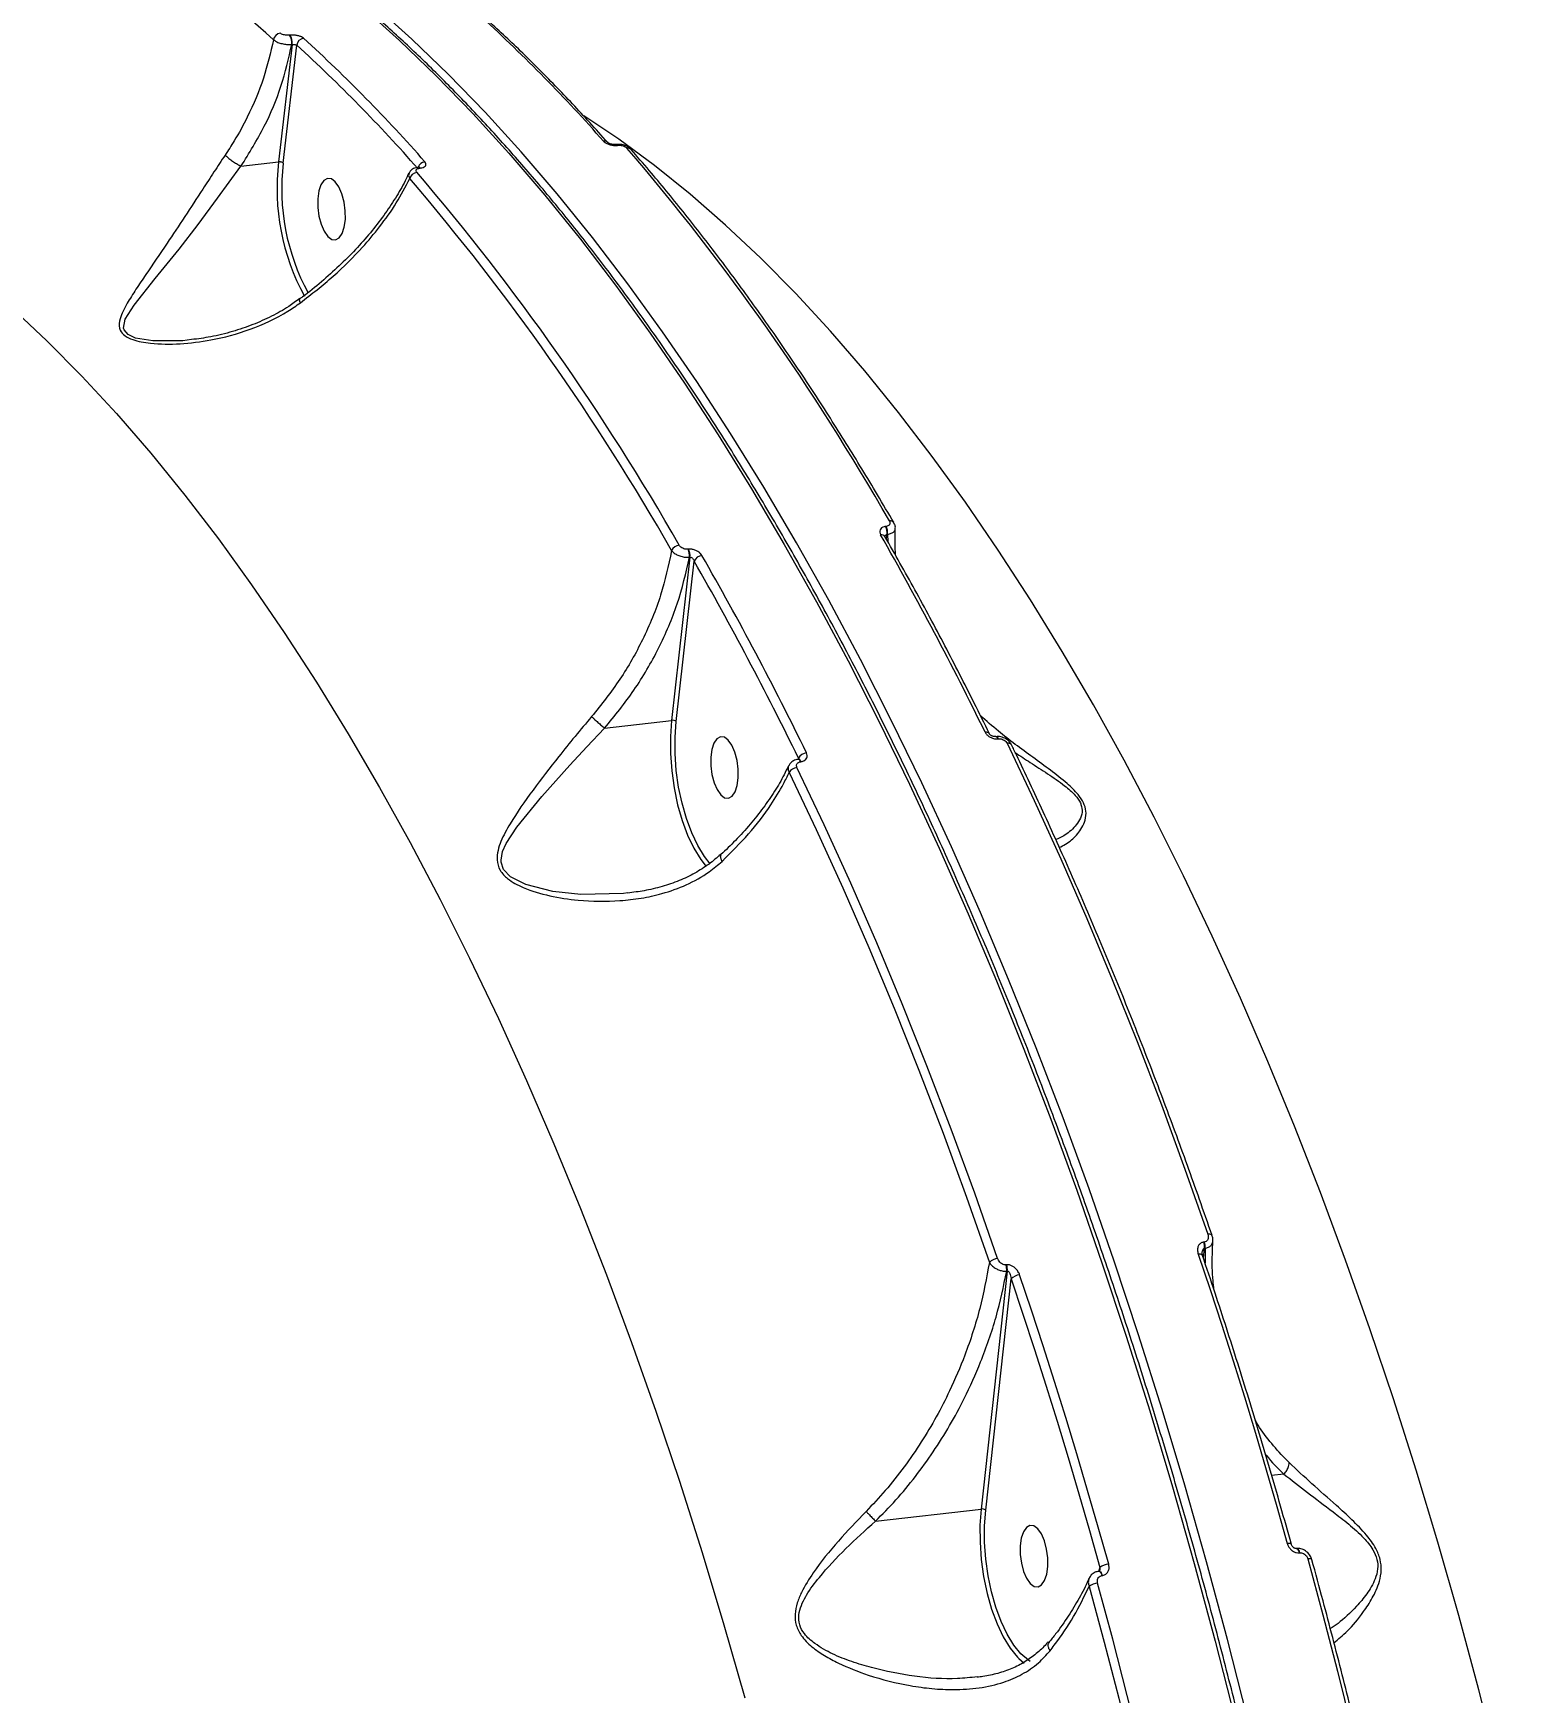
# Model space of a CAD drawing. Header units: millimetres. Extents: x 10684 to 26054, y -4768 to 6894.
# Drawn here: x 19130.1 to 19346.4, y -2613.7 to -2372.9 of the extents above; entities that cross this region are included whole.
import ezdxf

# ---------------------------------------------------------------- set-up
doc = ezdxf.new("R2010")
doc.units = ezdxf.units.MM
doc.layers.add('DIKOM_ОБЪЕКТ', color=7, linetype='Continuous')
doc.layers.add('DIKOM_РАЗМЕР_ОБЪЕКТА', color=7, linetype='Continuous')
doc.styles.add('style1', font='arial.ttf', dxfattribs={"width": 0.8})
doc.dimstyles.new('1-50', dxfattribs={"dimtxt": 300, "dimasz": 200, "dimexe": 100, "dimexo": 0, "dimgap": 100, "dimtad": 1, "dimtxsty": 'style1', "dimcen": 200, "dimclrd": 7, "dimclre": 7, "dimclrt": 7, "dimadec": 1, "dimazin": 2, "dimtfac": 1, "dimtmove": 0, "dimatfit": 2, "dimfxl": 0, "dimlwd": 25, "dimlwe": 18, "dimarcsym": 0})

# ---------------------------------------------------------------- blocks, each defined once
blk = doc.blocks.new('*D12')
at = {"layer": 'Defpoints', "color": 0, "transparency": 16777216}
for p in [(20201.02, 3555.88), (18130.62, -3300.31), (24750.12, -3300.31)]:
    blk.add_point(p, dxfattribs=at)
at = {"layer": 'DIKOM_РАЗМЕР_ОБЪЕКТА', "color": 7, "lineweight": 18, "transparency": 16777216}
for p, q in [((20201.02, 3555.88), (24850.12, 3555.88)), ((18130.62, -3300.31), (24850.12, -3300.31))]:
    blk.add_line(p, q, dxfattribs=at)
at = {"layer": 'DIKOM_РАЗМЕР_ОБЪЕКТА', "color": 7, "lineweight": 25, "transparency": 16777216}
blk.add_line((24750.12, 3355.88), (24750.12, -3100.31), dxfattribs=at)
at = {"layer": 'DIKOM_РАЗМЕР_ОБЪЕКТА', "color": 7, "transparency": 16777216}
for points in [[(24716.79, 3355.88), (24783.45, 3355.88), (24750.12, 3555.88)], [(24716.79, -3100.31), (24783.45, -3100.31), (24750.12, -3300.31)]]:
    blk.add_solid(points, dxfattribs=at)
at = {"layer": 'DIKOM_РАЗМЕР_ОБЪЕКТА', "color": 7, "transparency": 16777216, "insert": (24496.95, 958.92), "char_height": 300, "attachment_point": 5, "rotation": 90, "style": 'style1'}
blk.add_mtext('6850', dxfattribs=at)

msp = doc.modelspace()

# ---------------------------------------------------------------- linework, layer by layer
at = {"layer": 'DIKOM_ОБЪЕКТ', "color": 7, "linetype": 'Continuous', "lineweight": 15}
for p, q in [((19167.356, -2373.209), (19167.307, -2373.215)), ((19167.703, -2374.545), (19165.747, -2391.598)), ((19166.413, -2391.757), (19168.372, -2374.667)), ((19167.653, -2374.55), (19167.703, -2374.545)), ((19214.701, -2389.057), (19214.63, -2389.065)), ((19214.88, -2389.192), (19214.951, -2389.183)), ((19160.284, -2392.229), (19165.747, -2391.598)), ((19186.039, -2392.365), (19185.968, -2392.373)), ((19186.217, -2392.5), (19186.289, -2392.492)), ((19253.858, -2444.467), (19253.787, -2444.475)), ((19253.919, -2446.324), (19253.997, -2445.63)), ((19253.997, -2445.63), (19254.068, -2445.621)), ((19254.068, -2445.621), (19254.113, -2446.668)), ((19225.196, -2447.776), (19225.125, -2447.784)), ((19225.406, -2448.93), (19222.751, -2472.596)), ((19223.416, -2472.754), (19226.023, -2449.516)), ((19225.335, -2448.938), (19225.406, -2448.93)), ((19213.023, -2473.718), (19222.751, -2472.596)), ((19269.777, -2474.949), (19269.728, -2474.954)), ((19270.109, -2475.286), (19270.158, -2475.28)), ((19241.136, -2478.255), (19241.087, -2478.26)), ((19241.155, -2478.083), (19241.089, -2478.26)), ((19241.469, -2478.592), (19241.518, -2478.586)), ((19299.877, -2550.591), (19300.033, -2549.181)), ((19300.024, -2548.267), (19299.932, -2548.277)), ((19300.033, -2549.181), (19300.125, -2549.17)), ((19300.125, -2549.17), (19300.121, -2551.317)), ((19271.341, -2551.578), (19271.248, -2551.588)), ((19271.441, -2552.481), (19267.644, -2586.997)), ((19268.31, -2587.153), (19271.998, -2553.624)), ((19271.349, -2552.492), (19271.441, -2552.481)), ((19311.567, -2581.927), (19309.785, -2582.133)), ((19252.312, -2588.767), (19267.644, -2586.997)), ((19313.35, -2592.718), (19313.321, -2592.722)), ((19313.806, -2593.335), (19313.836, -2593.331)), ((19284.882, -2595.487), (19284.676, -2596.047)), ((19284.729, -2596.022), (19284.7, -2596.025)), ((19285.185, -2596.638), (19285.215, -2596.635)), ((19273.091, -2608.664), (19273.88, -2609.351))]:
    msp.add_line(p, q, dxfattribs=at)
at = {"layer": 'DIKOM_ОБЪЕКТ', "color": 7, "linetype": 'Continuous', "lineweight": 15, "flags": 128}
for points in [[(19177.921, -2369.158), (19183.285, -2373.976), (19188.615, -2379.115), (19193.907, -2384.57), (19199.156, -2390.337), (19204.358, -2396.411), (19209.507, -2402.787), (19214.601, -2409.46), (19219.634, -2416.424), (19224.603, -2423.672), (19229.503, -2431.2), (19234.331, -2439), (19239.081, -2447.067), (19243.75, -2455.392), (19248.334, -2463.97), (19252.83, -2472.793), (19257.233, -2481.853), (19261.54, -2491.144), (19265.747, -2500.656), (19269.851, -2510.383), (19273.847, -2520.315), (19277.734, -2530.446), (19281.507, -2540.765), (19285.163, -2551.264), (19288.7, -2561.935), (19292.114, -2572.769), (19295.401, -2583.756), (19298.561, -2594.887), (19301.59, -2606.153), (19304.485, -2617.544)], [(19306.272, -2617.338), (19303.377, -2605.946), (19300.349, -2594.681), (19297.189, -2583.55), (19293.9, -2572.563), (19290.487, -2561.729), (19286.95, -2551.058), (19283.294, -2540.559), (19279.521, -2530.239), (19275.634, -2520.109), (19271.638, -2510.177), (19267.534, -2500.45), (19263.327, -2490.937), (19259.02, -2481.647), (19254.617, -2472.587), (19250.122, -2463.764), (19245.537, -2455.186), (19240.868, -2446.86), (19236.118, -2438.794), (19231.29, -2430.994), (19226.39, -2423.466), (19221.421, -2416.217), (19216.388, -2409.254), (19211.294, -2402.581), (19206.144, -2396.205), (19200.943, -2390.131), (19195.694, -2384.364), (19190.402, -2378.908), (19185.072, -2373.769), (19179.708, -2368.952)], [(19342.593, -2624.098), (19339.825, -2613.21), (19336.923, -2602.448), (19333.889, -2591.822), (19330.727, -2581.343), (19327.439, -2571.019), (19324.028, -2560.86), (19320.498, -2550.876), (19316.852, -2541.077), (19313.092, -2531.47), (19309.224, -2522.066), (19305.25, -2512.873), (19301.174, -2503.899), (19297, -2495.153), (19292.731, -2486.643), (19288.372, -2478.377), (19283.927, -2470.363), (19279.4, -2462.608), (19274.795, -2455.119), (19270.116, -2447.903), (19265.368, -2440.967), (19260.555, -2434.317), (19255.681, -2427.96), (19250.752, -2421.902), (19245.772, -2416.147), (19240.745, -2410.703), (19235.675, -2405.572), (19230.569, -2400.761), (19225.43, -2396.274), (19220.263, -2392.115), (19215.074, -2388.288), (19210.029, -2384.899)], [(19153.114, -2417.343), (19151.833, -2417.523), (19147.492, -2417.557), (19144.985, -2417.14), (19143.899, -2416.647), (19143.319, -2415.952), (19143.315, -2415.942), (19143.25, -2415.696), (19143.489, -2414.423), (19144.769, -2412.357), (19147.811, -2408.51), (19151.294, -2404.235), (19154.056, -2400.667), (19156.892, -2396.868), (19158.582, -2394.554), (19160.277, -2392.23), (19160.278, -2392.228), (19160.278, -2392.228)], [(19171.57, -2395.811), (19171.414, -2396.939), (19171.419, -2398.188), (19171.587, -2399.457), (19171.903, -2400.643), (19172.341, -2401.651), (19172.866, -2402.397), (19173.437, -2402.823), (19174.005, -2402.894), (19174.526, -2402.603), (19174.957, -2401.974), (19175.263, -2401.058), (19175.42, -2399.93), (19175.414, -2398.681), (19175.247, -2397.412), (19174.931, -2396.226), (19174.493, -2395.219), (19173.967, -2394.472), (19173.397, -2394.046), (19172.828, -2393.976), (19172.307, -2394.267), (19171.877, -2394.896), (19171.57, -2395.811)], [(19127.015, -2412.714), (19132.122, -2417.525), (19137.191, -2422.655), (19142.218, -2428.1), (19147.199, -2433.855), (19152.128, -2439.913), (19157.001, -2446.27), (19161.814, -2452.92), (19166.562, -2459.856), (19171.241, -2467.071), (19175.846, -2474.56), (19180.374, -2482.316), (19184.819, -2490.33), (19189.178, -2498.596), (19193.446, -2507.106), (19197.62, -2515.852), (19201.696, -2524.826), (19205.67, -2534.019), (19209.539, -2543.423), (19213.298, -2553.029), (19216.944, -2562.829), (19220.474, -2572.813), (19223.885, -2582.972), (19227.173, -2593.296), (19230.335, -2603.775), (19233.369, -2614.401)], [(19216.388, -2497.615), (19215.75, -2497.733), (19209.558, -2497.84), (19205.505, -2497.4), (19201.602, -2496.397), (19199.38, -2495.28), (19198.37, -2494.229), (19198.019, -2493.176), (19198.006, -2492.881), (19198.235, -2491.641), (19198.772, -2490.441), (19200.289, -2488.111), (19203.902, -2483.655), (19207.986, -2479.108), (19210.468, -2476.414), (19213.02, -2473.719), (19213.021, -2473.718), (19213.021, -2473.718)], [(19222.751, -2472.596), (19222.583, -2474.947), (19222.588, -2477.405), (19222.765, -2479.912), (19223.111, -2482.408), (19223.618, -2484.836), (19224.273, -2487.139), (19225.062, -2489.263), (19225.965, -2491.158), (19226.962, -2492.78), (19227.739, -2493.774)], [(19228.342, -2493.389), (19227.5, -2492.326), (19226.533, -2490.753), (19225.657, -2488.915), (19224.893, -2486.855), (19224.257, -2484.623), (19223.766, -2482.268), (19223.431, -2479.848), (19223.258, -2477.417), (19223.254, -2475.034), (19223.416, -2472.754)], [(19228.574, -2476.808), (19228.418, -2477.936), (19228.423, -2479.185), (19228.591, -2480.455), (19228.907, -2481.641), (19229.345, -2482.648), (19229.87, -2483.395), (19230.441, -2483.821), (19231.009, -2483.891), (19231.53, -2483.6), (19231.961, -2482.971), (19232.267, -2482.056), (19232.424, -2480.928), (19232.418, -2479.679), (19232.251, -2478.41), (19231.935, -2477.223), (19231.497, -2476.216), (19230.971, -2475.469), (19230.401, -2475.043), (19229.832, -2474.973), (19229.311, -2475.264), (19228.881, -2475.893), (19228.574, -2476.808)], [(19271.419, -2475.924), (19275.356, -2484.221), (19279.212, -2492.703), (19282.986, -2501.363), (19286.675, -2510.198), (19290.276, -2519.199), (19293.787, -2528.361), (19297.205, -2537.678), (19300.527, -2547.143)], [(19270.042, -2550.661), (19266.72, -2541.196), (19263.302, -2531.88), (19259.791, -2522.718), (19256.19, -2513.716), (19252.501, -2504.882), (19248.727, -2496.222), (19244.87, -2487.74), (19240.934, -2479.443)], [(19239.795, -2480.157), (19243.723, -2488.436), (19247.571, -2496.899), (19251.336, -2505.541), (19255.017, -2514.355), (19258.61, -2523.336), (19262.113, -2532.478), (19265.524, -2541.774), (19268.839, -2551.219)], [(19301.137, -2547.308), (19301.11, -2547.259), (19301.046, -2547.203), (19300.952, -2547.163), (19300.831, -2547.139), (19300.688, -2547.132), (19300.527, -2547.143)], [(19299.75, -2550.209), (19299.734, -2550.176), (19299.674, -2550.115), (19299.58, -2550.071), (19299.457, -2550.044), (19299.309, -2550.036), (19299.141, -2550.047)], [(19299.141, -2550.047), (19300.856, -2555.164), (19302.543, -2560.32), (19304.202, -2565.513), (19305.831, -2570.743), (19307.432, -2576.009), (19309.003, -2581.309), (19310.544, -2586.643), (19312.056, -2592.009)], [(19271.998, -2553.624), (19273.709, -2558.729), (19275.392, -2563.873), (19277.046, -2569.054), (19278.672, -2574.272), (19280.269, -2579.525), (19281.836, -2584.813), (19283.374, -2590.134), (19284.882, -2595.487)], [(19286.145, -2595), (19284.634, -2589.634), (19283.092, -2584.3), (19281.521, -2579), (19279.92, -2573.734), (19278.291, -2568.504), (19276.632, -2563.31), (19274.946, -2558.155), (19273.23, -2553.037)], [(19267.644, -2586.997), (19267.476, -2589.349), (19267.481, -2591.806), (19267.658, -2594.313), (19268.004, -2596.809), (19268.511, -2599.237), (19269.166, -2601.54), (19269.955, -2603.664), (19270.858, -2605.559), (19271.855, -2607.182), (19272.922, -2608.493), (19273.091, -2608.664)], [(19274.77, -2609.113), (19274.506, -2608.939), (19273.427, -2607.998), (19272.392, -2606.726), (19271.425, -2605.153), (19270.549, -2603.315), (19269.785, -2601.255), (19269.15, -2599.022), (19268.659, -2596.668), (19268.323, -2594.247), (19268.151, -2591.817), (19268.146, -2589.434), (19268.31, -2587.153)], [(19273.467, -2591.21), (19273.311, -2592.338), (19273.316, -2593.587), (19273.484, -2594.856), (19273.799, -2596.042), (19274.238, -2597.05), (19274.764, -2597.796), (19275.333, -2598.222), (19275.902, -2598.292), (19276.423, -2598.001), (19276.854, -2597.373), (19277.16, -2596.457), (19277.317, -2595.329), (19277.311, -2594.08), (19277.143, -2592.811), (19276.828, -2591.625), (19276.39, -2590.617), (19275.864, -2589.871), (19275.294, -2589.445), (19274.725, -2589.375), (19274.204, -2589.666), (19273.773, -2590.294), (19273.467, -2591.21)], [(19312.65, -2592.126), (19312.634, -2592.094), (19312.58, -2592.049), (19312.49, -2592.017), (19312.37, -2591.999), (19312.223, -2591.997), (19312.056, -2592.009)], [(19313.322, -2592.722), (19313.328, -2592.721), (19313.435, -2592.742), (19313.543, -2592.82), (19313.645, -2592.95), (19313.734, -2593.125), (19313.806, -2593.335)], [(19313.351, -2592.718), (19313.357, -2592.718), (19313.465, -2592.738), (19313.573, -2592.816), (19313.674, -2592.946), (19313.764, -2593.121), (19313.836, -2593.331)], [(19315.626, -2594.354), (19315.601, -2594.312), (19315.542, -2594.272), (19315.452, -2594.244), (19315.334, -2594.229), (19315.193, -2594.228), (19315.032, -2594.241)], [(19315.032, -2594.241), (19317.215, -2602.346), (19319.33, -2610.518), (19321.374, -2618.752), (19323.347, -2627.044), (19325.249, -2635.391), (19327.078, -2643.79), (19328.833, -2652.236), (19330.515, -2660.726)], [(19284.701, -2596.025), (19284.707, -2596.024), (19284.815, -2596.045), (19284.923, -2596.123), (19285.025, -2596.253), (19285.114, -2596.428), (19285.185, -2596.638)], [(19284.728, -2596.022), (19284.737, -2596.021), (19284.844, -2596.042), (19284.952, -2596.12), (19285.054, -2596.25), (19285.143, -2596.425), (19285.215, -2596.635)], [(19283.312, -2598.213), (19285.49, -2606.301), (19287.6, -2614.454), (19289.639, -2622.67), (19291.608, -2630.944), (19293.506, -2639.273), (19295.331, -2647.653), (19297.083, -2656.08), (19298.761, -2664.552)], [(19300.03, -2664.245), (19298.348, -2655.755), (19296.593, -2647.309), (19294.763, -2638.91), (19292.862, -2630.563), (19290.889, -2622.271), (19288.845, -2614.037), (19286.731, -2605.865), (19284.548, -2597.759)]]:
    msp.add_lwpolyline(points, dxfattribs=at)
at = {"layer": 'DIKOM_ОБЪЕКТ', "color": 7, "linetype": 'Continuous', "lineweight": 15}
for centre, radius, start, end in [((19064.625, -2482.844), 148.152, 47.35395, 65.63789), ((19040.531, -2540.217), 229.549, 41.34513, 47.6163), ((19166.144, -2374.077), 1.169, 98.73556, 169.82946), ((19165.933, -2374.284), 1.741, 351.20364, 37.9107), ((19165.982, -2374.279), 1.742, 351.22473, 37.91125), ((19169.533, -2374.809), 1.17, 98.64251, 173.02445), ((19014.043, -2543.784), 228.951, 41.34509, 47.61773), ((19014.678, -2543.153), 229.469, 41.34421, 47.61762), ((19212.977, -2389.262), 0.693, 42.98872, 99.42915), ((19214.637, -2389.36), 0.295, 34.76047, 91.3676), ((19214.707, -2389.353), 0.297, 34.87533, 90.40526), ((19216.38, -2390.27), 0.694, 43.40931, 99.40241), ((18952.501, -2615.661), 347.394, 29.67403, 40.60018), ((19197.918, -2395.515), 32.409, 173.05915, 208.67219), ((19197.921, -2395.499), 31.73, 173.22719, 208.37995), ((19187.131, -2392.793), 1.236, 98.26637, 160.15592), ((19185.974, -2392.67), 0.297, 34.89333, 90.61323), ((19186.046, -2392.66), 0.295, 34.73931, 91.65231), ((19185.955, -2394.323), 1.231, 98.08466, 165.21409), ((18921.568, -2619.594), 346.642, 29.67414, 40.59981), ((18921.995, -2619.193), 347.419, 29.67427, 40.59961), ((19253.193, -2446.305), 0.631, 37.18099, 102.42189), ((18824.972, -2690.762), 493.272, 26.02591, 29.79054), ((19251.987, -2445.4), 2.023, 353.47074, 27.18061), ((19252.056, -2445.391), 2.026, 353.47139, 27.13413), ((19254.48, -2444.272), 0.611, 36.29098, 103.62568), ((19224.015, -2448.591), 1.404, 96.69386, 154.30284), ((19223.325, -2448.707), 2.023, 353.44961, 27.158), ((19223.394, -2448.699), 2.025, 353.46497, 27.14263), ((19227.297, -2450.055), 1.383, 96.2588, 157.05542), ((18799.53, -2693.704), 491.451, 26.02372, 29.7933), ((18799.292, -2693.636), 493.014, 26.0254, 29.792), ((19222.885, -2473.511), 0.925, 54.93556, 98.33866), ((19268.383, -2474.883), 0.58, 35.0367, 105.88813), ((19269.67, -2475.406), 0.455, 15.29316, 82.98397), ((19269.714, -2475.405), 0.461, 15.65428, 81.81059), ((19271.576, -2476.485), 0.582, 35.34552, 105.65918), ((19241.096, -2480.967), 1.533, 96.08517, 148.10439), ((19241.027, -2478.715), 0.459, 15.52657, 82.35591), ((19241.078, -2478.708), 0.456, 15.41696, 82.93064), ((19242.46, -2478.797), 1.488, 95.65866, 151.35895), ((19297.873, -2548.964), 2.171, 354.26972, 18.44053), ((19297.969, -2548.952), 2.166, 354.21902, 18.43315), ((19270.229, -2552.641), 1.989, 95.38051, 134.32089), ((19269.19, -2552.275), 2.17, 354.26914, 18.44279), ((19269.282, -2552.264), 2.171, 354.26972, 18.44053), ((19273.391, -2554.961), 1.93, 94.77038, 136.18428), ((19267.779, -2587.917), 0.93, 55.23872, 98.35574), ((19286.346, -2597.403), 2.412, 94.78669, 127.3883), ((19284.786, -2600.321), 2.572, 95.32346, 124.96734)]:
    msp.add_arc(centre, radius, start, end, dxfattribs=at)
for points, knots in [([(19331.057, -2796.59), (19330.956, -2794.589), (19330.663, -2788.789), (19330.069, -2779.166), (19329.232, -2767.722), (19328.251, -2756.268), (19327.133, -2744.814), (19325.877, -2733.367), (19324.483, -2721.936), (19322.953, -2710.529), (19321.287, -2699.156), (19319.489, -2687.825), (19317.557, -2676.544), (19315.494, -2665.322), (19313.303, -2654.168), (19310.983, -2643.089), (19308.537, -2632.094), (19305.967, -2621.191), (19303.275, -2610.388), (19300.462, -2599.694), (19297.531, -2589.117), (19294.484, -2578.664), (19291.323, -2568.343), (19288.051, -2558.163), (19284.669, -2548.13), (19281.182, -2538.253), (19277.59, -2528.538), (19273.897, -2518.993), (19270.106, -2509.626), (19266.219, -2500.442), (19262.239, -2491.45), (19258.17, -2482.655), (19254.015, -2474.065), (19249.774, -2465.686), (19245.454, -2457.523), (19241.056, -2449.585), (19236.584, -2441.875), (19232.042, -2434.4), (19227.432, -2427.167), (19222.757, -2420.179), (19218.022, -2413.443), (19213.23, -2406.963), (19208.384, -2400.744), (19203.488, -2394.792), (19198.546, -2389.11), (19193.561, -2383.704), (19188.537, -2378.577), (19183.477, -2373.733), (19178.385, -2369.175), (19173.266, -2364.909), (19168.123, -2360.936), (19162.96, -2357.26), (19157.78, -2353.884), (19152.589, -2350.811), (19147.389, -2348.044), (19142.186, -2345.581), (19136.983, -2343.438), (19132.242, -2341.731), (19129.24, -2340.879), (19127.969, -2340.519)], [0, 0, 0, 0, 0.00935199, 0.02712067, 0.04488975, 0.06265863, 0.08042765, 0.09819653, 0.11596533, 0.13373417, 0.15150321, 0.16927224, 0.18704127, 0.20481036, 0.22257972, 0.24034914, 0.2581187, 0.27588864, 0.29365875, 0.3114289, 0.32919966, 0.34697059, 0.36474193, 0.38251371, 0.40028565, 0.41805828, 0.43583155, 0.4536051, 0.47137928, 0.48915399, 0.5069295, 0.52470564, 0.54248217, 0.56025995, 0.5780384, 0.59581756, 0.61359766, 0.63137855, 0.64916055, 0.66694327, 0.68472704, 0.70251158, 0.72029707, 0.73808307, 0.7558699, 0.77365708, 0.79144452, 0.80923202, 0.82701884, 0.84480466, 0.86258872, 0.88037053, 0.89814922, 0.91592388, 0.93369326, 0.95145654, 0.96921242, 0.98696, 1, 1, 1, 1]), ([(19213.479, -2388.785), (19212.61, -2387.81), (19210.086, -2384.98), (19205.876, -2380.513), (19200.87, -2375.48), (19197.513, -2372.373), (19195.849, -2370.832)], [0, 0, 0, 0, 0.1498861, 0.4347957, 0.7197206, 1, 1, 1, 1]), ([(19167.307, -2373.215), (19167.238, -2373.22), (19167.065, -2373.235), (19166.759, -2373.216), (19166.431, -2373.152), (19166.145, -2373.051), (19166.026, -2372.964), (19165.966, -2372.921)], [0, 0, 0, 0, 0.1422937, 0.357193, 0.5715933, 0.7857462, 1, 1, 1, 1]), ([(19169.357, -2373.652), (19169.268, -2373.587), (19169.09, -2373.455), (19168.661, -2373.303), (19168.171, -2373.207), (19167.714, -2373.179), (19167.457, -2373.2), (19167.356, -2373.209)], [0, 0, 0, 0, 0.2150583, 0.4299413, 0.6447544, 0.8592404, 1, 1, 1, 1]), ([(19164.993, -2373.871), (19164.564, -2375.738), (19163.695, -2379.519), (19161.602, -2384.435), (19159.6, -2388.124), (19158.423, -2389.922), (19157.973, -2390.61)], [0, 0, 0, 0, 0.3247098, 0.6574828, 0.8690062, 1, 1, 1, 1]), ([(19160.284, -2392.229), (19161.466, -2390.316), (19163.781, -2386.572), (19166.269, -2380.578), (19167.188, -2376.576), (19167.653, -2374.55)], [0, 0, 0, 0, 0.340322, 0.6660536, 1, 1, 1, 1]), ([(19164.993, -2373.871), (19165.111, -2373.961), (19165.347, -2374.142), (19165.916, -2374.364), (19166.566, -2374.514), (19167.174, -2374.573), (19167.517, -2374.557), (19167.653, -2374.55)], [0, 0, 0, 0, 0.2142561, 0.42830725, 0.64272005, 0.85765958, 1, 1, 1, 1]), ([(19167.703, -2374.545), (19167.737, -2374.542), (19167.822, -2374.534), (19167.975, -2374.54), (19168.139, -2374.566), (19168.282, -2374.609), (19168.342, -2374.647), (19168.372, -2374.667)], [0, 0, 0, 0, 0.1406545, 0.3550145, 0.5700698, 0.7848352, 1, 1, 1, 1]), ([(19212.864, -2388.579), (19212.933, -2388.646), (19213.088, -2388.795), (19213.461, -2388.992), (19213.924, -2389.14), (19214.422, -2389.218), (19214.727, -2389.2), (19214.88, -2389.192)], [0, 0, 0, 0, 0.1741847, 0.3896332, 0.5957909, 0.7978912, 1, 1, 1, 1]), ([(19214.629, -2389.065), (19214.628, -2389.065), (19214.583, -2389.073), (19214.439, -2389.077), (19214.216, -2389.061), (19213.961, -2389.012), (19213.721, -2388.932), (19213.557, -2388.847), (19213.483, -2388.789), (19213.485, -2388.79), (19213.486, -2388.791)], [0, 0, 0, 0, 0.0033976, 0.1362362, 0.2751896, 0.4354808, 0.6085628, 0.7819657, 0.9203458, 1, 1, 1, 1]), ([(19216.874, -2389.802), (19216.798, -2389.717), (19216.585, -2389.481), (19216.069, -2389.216), (19215.379, -2389.024), (19214.916, -2389.053), (19214.707, -2389.066)], [0, 0, 0, 0, 0.15113449, 0.42378844, 0.74088273, 1, 1, 1, 1]), ([(19214.951, -2389.183), (19215.051, -2389.177), (19215.252, -2389.166), (19215.579, -2389.217), (19215.881, -2389.315), (19216.122, -2389.443), (19216.222, -2389.541), (19216.267, -2389.585)], [0, 0, 0, 0, 0.2039147, 0.4080198, 0.6134937, 0.826531, 1, 1, 1, 1]), ([(19254.974, -2443.913), (19254.188, -2442.568), (19251.908, -2438.664), (19248.079, -2432.382), (19243.468, -2425.151), (19238.793, -2418.17), (19234.056, -2411.439), (19229.263, -2404.964), (19224.416, -2398.754), (19220.283, -2393.724), (19217.761, -2390.807), (19216.884, -2389.793)], [0, 0, 0, 0, 0.0652743, 0.1893397, 0.3134152, 0.4374958, 0.561584, 0.6856771, 0.809777, 0.9338806, 1, 1, 1, 1]), ([(19157.973, -2390.61), (19157.435, -2391.421), (19156.347, -2393.058), (19154.387, -2396.078), (19152.093, -2399.6), (19149.301, -2403.799), (19146.93, -2407.271), (19145.021, -2410.085), (19143.674, -2412.225), (19142.704, -2414.1), (19142.549, -2415.389), (19142.834, -2416.21), (19143.357, -2416.833), (19144.847, -2417.54), (19147.598, -2418.033), (19151.482, -2418.053), (19156.377, -2417.452), (19161.698, -2416.015), (19166.019, -2414.023), (19168.294, -2412.446), (19168.893, -2412.031)], [0, 0, 0, 0, 0.0440629, 0.0889577, 0.1624863, 0.2382052, 0.3352453, 0.3852649, 0.4352609, 0.4935525, 0.5321348, 0.5402093, 0.5665609, 0.5927391, 0.6382721, 0.7076024, 0.7787241, 0.8710026, 0.9660326, 1, 1, 1, 1]), ([(19157.973, -2390.61), (19157.991, -2390.627), (19158.06, -2390.694), (19158.262, -2390.873), (19158.65, -2391.18), (19159.195, -2391.568), (19159.77, -2391.942), (19160.109, -2392.132), (19160.278, -2392.228)], [0, 0, 0, 0, 0.03809236, 0.149167, 0.36189305, 0.57455744, 0.78727896, 1, 1, 1, 1]), ([(19160.278, -2392.228), (19160.279, -2392.228), (19160.281, -2392.229), (19160.283, -2392.229), (19160.284, -2392.229)], [0, 0, 0, 0, 0.6072614, 1, 1, 1, 1]), ([(19166.413, -2391.757), (19166.404, -2391.749), (19166.387, -2391.734), (19166.333, -2391.697), (19166.234, -2391.65), (19166.076, -2391.608), (19165.905, -2391.588), (19165.8, -2391.595), (19165.747, -2391.598)], [0, 0, 0, 0, 0.070176, 0.1414054, 0.3559891, 0.5708368, 0.7853154, 1, 1, 1, 1]), ([(19185.972, -2392.386), (19185.737, -2392.428), (19185.331, -2392.501), (19184.882, -2392.821), (19184.735, -2393.091), (19184.67, -2393.209)], [0, 0, 0, 0, 0.4363009, 0.7531888, 1, 1, 1, 1]), ([(19185.782, -2393.104), (19185.74, -2393.044), (19185.658, -2392.923), (19185.684, -2392.749), (19185.822, -2392.609), (19186.02, -2392.53), (19186.167, -2392.508), (19186.217, -2392.5)], [0, 0, 0, 0, 0.2288908, 0.4578589, 0.6784887, 0.8883299, 1, 1, 1, 1]), ([(19186.203, -2392.33), (19186.204, -2392.329), (19186.207, -2392.327), (19186.156, -2392.348), (19186.077, -2392.359), (19186.036, -2392.364)], [0, 0, 0, 0, 0.2214781, 0.5915543, 1, 1, 1, 1]), ([(19186.289, -2392.492), (19186.364, -2392.481), (19186.588, -2392.447), (19186.891, -2392.324), (19187.102, -2392.109), (19187.142, -2391.843), (19187.016, -2391.661), (19186.953, -2391.57)], [0, 0, 0, 0, 0.1083161, 0.3204381, 0.5430891, 0.7715864, 1, 1, 1, 1]), ([(19184.63, -2393.205), (19184.459, -2393.584), (19183.914, -2394.789), (19182.708, -2396.851), (19181.033, -2399.363), (19179.091, -2401.862), (19176.924, -2404.315), (19174.55, -2406.702), (19171.973, -2408.99), (19170.057, -2410.575), (19168.962, -2411.358), (19168.837, -2411.447)], [0, 0, 0, 0, 0.060911, 0.1931567, 0.3255892, 0.4582733, 0.5909162, 0.7220827, 0.8528058, 0.9831314, 1, 1, 1, 1]), ([(19168.893, -2412.031), (19170.519, -2410.767), (19173.809, -2408.208), (19177.554, -2404.452), (19180.556, -2400.877), (19182.922, -2397.535), (19184.147, -2395.19), (19184.764, -2394.009)], [0, 0, 0, 0, 0.23086115, 0.46717372, 0.62656728, 0.81199133, 1, 1, 1, 1]), ([(19184.664, -2393.216), (19184.625, -2393.335), (19184.546, -2393.582), (19184.689, -2393.863), (19184.764, -2394.009)], [0, 0, 0, 0, 0.479131, 1, 1, 1, 1]), ([(19168.808, -2411.422), (19168.28, -2411.811), (19166.983, -2412.769), (19164.701, -2414.032), (19161.978, -2415.262), (19159.013, -2416.251), (19156.034, -2417), (19154.041, -2417.254), (19153.118, -2417.371)], [0, 0, 0, 0, 0.1149985, 0.2829141, 0.4593166, 0.642658, 0.8342889, 1, 1, 1, 1]), ([(19168.893, -2412.031), (19168.875, -2411.983), (19168.822, -2411.842), (19168.779, -2411.626), (19168.776, -2411.469), (19168.842, -2411.464), (19168.847, -2411.463)], [0, 0, 0, 0, 0.1672344, 0.485912, 0.9625782, 1, 1, 1, 1]), ([(19253.787, -2444.475), (19253.711, -2444.488), (19253.487, -2444.524), (19253.177, -2444.676), (19252.952, -2444.956), (19252.891, -2445.313), (19253.002, -2445.564), (19253.057, -2445.689)], [0, 0, 0, 0, 0.10816619, 0.32045446, 0.54300112, 0.7715748, 1, 1, 1, 1]), ([(19253.71, -2445.944), (19253.712, -2445.927), (19253.719, -2445.848), (19253.781, -2445.746), (19253.864, -2445.675), (19253.934, -2445.642), (19253.972, -2445.634), (19253.997, -2445.63)], [0, 0, 0, 0, 0.1100167, 0.4966604, 0.7540558, 0.8346473, 1, 1, 1, 1]), ([(19254.336, -2443.678), (19254.373, -2443.76), (19254.446, -2443.924), (19254.406, -2444.155), (19254.259, -2444.337), (19254.056, -2444.436), (19253.909, -2444.459), (19253.858, -2444.467)], [0, 0, 0, 0, 0.228826, 0.4578819, 0.6784919, 0.8884344, 1, 1, 1, 1]), ([(19254.068, -2445.621), (19254.171, -2445.602), (19254.465, -2445.546), (19254.861, -2445.359), (19255.152, -2445.077), (19255.164, -2444.856), (19255.17, -2444.763)], [0, 0, 0, 0, 0.1595422, 0.4595328, 0.7725833, 1, 1, 1, 1]), ([(19255.183, -2444.767), (19255.188, -2444.743), (19255.23, -2444.548), (19255.152, -2444.237), (19255.004, -2444.007), (19254.95, -2443.925)], [0, 0, 0, 0, 0.079588, 0.6695121, 1, 1, 1, 1]), ([(19255.265, -2448.723), (19255.237, -2448.432), (19255.115, -2447.142), (19255.162, -2445.802), (19255.198, -2444.764)], [0, 0, 0, 0, 0.225261, 1, 1, 1, 1]), ([(19222.75, -2447.983), (19222.286, -2450.135), (19221.345, -2454.497), (19218.726, -2460.781), (19215.383, -2466.759), (19212.566, -2470.279), (19211.141, -2472.061)], [0, 0, 0, 0, 0.2536106, 0.5139761, 0.7539744, 1, 1, 1, 1]), ([(19222.75, -2447.983), (19222.837, -2448.078), (19223.031, -2448.293), (19223.503, -2448.583), (19224.095, -2448.812), (19224.738, -2448.949), (19225.135, -2448.942), (19225.335, -2448.938)], [0, 0, 0, 0, 0.1700421, 0.3807952, 0.5867219, 0.7931204, 1, 1, 1, 1]), ([(19225.125, -2447.784), (19225.025, -2447.788), (19224.825, -2447.796), (19224.504, -2447.714), (19224.213, -2447.573), (19223.984, -2447.392), (19223.892, -2447.257), (19223.851, -2447.197)], [0, 0, 0, 0, 0.2039616, 0.4080576, 0.6135496, 0.8265339, 1, 1, 1, 1]), ([(19227.146, -2448.68), (19227.083, -2448.587), (19226.941, -2448.379), (19226.587, -2448.1), (19226.139, -2447.883), (19225.652, -2447.758), (19225.348, -2447.77), (19225.196, -2447.776)], [0, 0, 0, 0, 0.1741958, 0.3895841, 0.5957651, 0.7978682, 1, 1, 1, 1]), ([(19253.731, -2445.974), (19253.713, -2445.948), (19253.687, -2445.909), (19253.69, -2445.918), (19253.692, -2445.921)], [0, 0, 0, 0, 0.6853416, 1, 1, 1, 1]), ([(19268.857, -2474.55), (19268.122, -2473.059), (19265.99, -2468.733), (19262.396, -2461.739), (19258.081, -2453.668), (19255.149, -2448.492), (19253.695, -2445.924)], [0, 0, 0, 0, 0.1498928, 0.4347611, 0.7196503, 1, 1, 1, 1]), ([(19213.023, -2473.718), (19214.496, -2471.917), (19217.478, -2468.269), (19220.989, -2462.155), (19223.791, -2455.655), (19224.816, -2451.196), (19225.335, -2448.938)], [0, 0, 0, 0, 0.2419666, 0.4901372, 0.7417768, 1, 1, 1, 1]), ([(19225.406, -2448.93), (19225.448, -2448.929), (19225.498, -2448.929), (19225.603, -2448.96), (19225.721, -2449.024), (19225.86, -2449.166), (19225.965, -2449.336), (19226.005, -2449.46), (19226.023, -2449.516)], [0, 0, 0, 0, 0.1445865, 0.1756144, 0.3625457, 0.5710703, 0.8046722, 1, 1, 1, 1]), ([(19211.141, -2472.061), (19210.332, -2473.014), (19208.703, -2474.935), (19205.819, -2478.524), (19202.544, -2482.785), (19199.699, -2486.822), (19198.117, -2489.715), (19197.513, -2491.47), (19197.333, -2492.898), (19197.745, -2494.361), (19199.089, -2495.8), (19201.574, -2497.119), (19205.09, -2498.136), (19209.826, -2498.851), (19214.303, -2498.909), (19218.351, -2498.436), (19221.595, -2497.726), (19224.947, -2496.522), (19227.875, -2494.913), (19229.458, -2493.565), (19230.066, -2493.047)], [0, 0, 0, 0, 0.0563567, 0.1136142, 0.2103732, 0.3099858, 0.3619816, 0.3883032, 0.4153394, 0.4457399, 0.474101, 0.5167998, 0.5802341, 0.6452982, 0.7405619, 0.7897129, 0.8388446, 0.899363, 0.9613629, 1, 1, 1, 1]), ([(19211.141, -2472.061), (19211.186, -2472.103), (19211.317, -2472.224), (19211.619, -2472.499), (19212.063, -2472.894), (19212.58, -2473.345), (19212.874, -2473.594), (19213.021, -2473.718)], [0, 0, 0, 0, 0.08732058, 0.25363655, 0.50243841, 0.75120097, 1, 1, 1, 1]), ([(19278.98, -2491.041), (19279.583, -2490.728), (19280.703, -2490.146), (19281.973, -2488.727), (19282.687, -2487.375), (19282.946, -2486.199), (19282.767, -2485.19), (19282.366, -2484.265), (19281.651, -2483.189), (19279.961, -2481.568), (19277.682, -2479.809), (19274.283, -2477.322), (19270.729, -2474.739), (19268.399, -2472.662), (19267.545, -2471.901)], [0, 0, 0, 0, 0.1401833, 0.2604952, 0.321331, 0.3836308, 0.434243, 0.4438891, 0.4905058, 0.5540508, 0.6381301, 0.724438, 0.8990963, 1, 1, 1, 1]), ([(19213.021, -2473.718), (19213.021, -2473.718), (19213.022, -2473.718), (19213.023, -2473.718), (19213.023, -2473.718), (19213.023, -2473.718)], [0, 0, 0, 0, 0.3750599, 0.899761, 1, 1, 1, 1]), ([(19268.224, -2474.325), (19268.3, -2474.449), (19268.453, -2474.696), (19268.847, -2475.004), (19269.31, -2475.217), (19269.752, -2475.307), (19270.007, -2475.292), (19270.109, -2475.286)], [0, 0, 0, 0, 0.2150381, 0.4299748, 0.6447094, 0.8593129, 1, 1, 1, 1]), ([(19269.725, -2474.952), (19269.69, -2474.956), (19269.615, -2474.963), (19269.445, -2474.938), (19269.261, -2474.879), (19269.088, -2474.788), (19268.952, -2474.68), (19268.876, -2474.587), (19268.865, -2474.564), (19268.861, -2474.555)], [0, 0, 0, 0, 0.1285848, 0.2796294, 0.4257813, 0.5816718, 0.7369052, 0.8920967, 1, 1, 1, 1]), ([(19272.034, -2476.154), (19272.008, -2476.092), (19271.904, -2475.833), (19271.525, -2475.447), (19270.902, -2475.074), (19270.269, -2474.899), (19269.901, -2474.96), (19269.784, -2474.979)], [0, 0, 0, 0, 0.0766224, 0.3163626, 0.5827278, 0.8680435, 1, 1, 1, 1]), ([(19270.158, -2475.28), (19270.227, -2475.276), (19270.398, -2475.266), (19270.695, -2475.327), (19271.004, -2475.47), (19271.267, -2475.676), (19271.368, -2475.842), (19271.419, -2475.924)], [0, 0, 0, 0, 0.1422072, 0.356931, 0.5713842, 0.7857426, 1, 1, 1, 1]), ([(19301.137, -2547.308), (19300.533, -2545.563), (19298.782, -2540.503), (19295.805, -2532.248), (19292.171, -2522.603), (19288.436, -2513.133), (19284.604, -2503.843), (19280.677, -2494.739), (19276.729, -2485.987), (19273.834, -2479.834), (19272.287, -2476.635), (19272.051, -2476.148)], [0, 0, 0, 0, 0.0688434, 0.1996583, 0.330479, 0.4613022, 0.5921321, 0.7229667, 0.8538055, 0.9777649, 1, 1, 1, 1]), ([(19239.689, -2479.183), (19239.486, -2479.625), (19238.923, -2480.849), (19237.705, -2482.892), (19236.069, -2485.288), (19234.161, -2487.68), (19232.12, -2489.958), (19230.613, -2491.398), (19229.905, -2492.075)], [0, 0, 0, 0, 0.1023827, 0.2836608, 0.4664442, 0.6506021, 0.8357895, 1, 1, 1, 1]), ([(19239.726, -2479.205), (19239.725, -2479.206), (19239.626, -2479.329), (19239.622, -2479.665), (19239.737, -2479.993), (19239.795, -2480.157)], [0, 0, 0, 0, 0.0032305, 0.5014398, 1, 1, 1, 1]), ([(19241.089, -2478.26), (19241.089, -2478.26), (19240.858, -2478.26), (19240.45, -2478.422), (19239.972, -2478.75), (19239.819, -2479.059), (19239.756, -2479.187)], [0, 0, 0, 0, 0.001221, 0.3942849, 0.7497466, 1, 1, 1, 1]), ([(19240.934, -2479.443), (19240.903, -2479.358), (19240.841, -2479.188), (19240.887, -2478.947), (19241.032, -2478.751), (19241.241, -2478.632), (19241.404, -2478.603), (19241.469, -2478.592)], [0, 0, 0, 0, 0.21425928, 0.42845514, 0.64290391, 0.85775036, 1, 1, 1, 1]), ([(19241.236, -2478.229), (19241.235, -2478.233), (19241.233, -2478.238), (19241.159, -2478.249), (19241.132, -2478.253)], [0, 0, 0, 0, 0.6274078, 1, 1, 1, 1]), ([(19241.155, -2478.083), (19241.173, -2478.129), (19241.195, -2478.185), (19241.184, -2478.235), (19241.182, -2478.245)], [0, 0, 0, 0, 0.804241, 1, 1, 1, 1]), ([(19241.518, -2478.586), (19241.614, -2478.57), (19241.856, -2478.527), (19242.168, -2478.35), (19242.385, -2478.058), (19242.453, -2477.697), (19242.36, -2477.443), (19242.314, -2477.316)], [0, 0, 0, 0, 0.1407587, 0.3552472, 0.5700189, 0.7849907, 1, 1, 1, 1]), ([(19272.589, -2477.262), (19273.311, -2477.749), (19274.836, -2478.777), (19277.301, -2480.311), (19279.549, -2481.865), (19281.241, -2483.311), (19281.921, -2484.287), (19282.265, -2485.115), (19282.354, -2486.027), (19281.974, -2487.077), (19281.053, -2488.271), (19279.841, -2489.328), (19278.853, -2489.735), (19278.463, -2489.896)], [0, 0, 0, 0, 0.1053221, 0.222421, 0.3389358, 0.4220843, 0.4811918, 0.4934001, 0.5583167, 0.640897, 0.7240682, 0.890988, 1, 1, 1, 1]), ([(19230.066, -2493.047), (19231.391, -2491.735), (19234.072, -2489.079), (19236.946, -2485.262), (19238.773, -2482.266), (19239.53, -2480.704), (19239.795, -2480.157)], [0, 0, 0, 0, 0.3181943, 0.6439654, 0.8752481, 1, 1, 1, 1]), ([(19229.878, -2492.034), (19229.32, -2492.518), (19228.147, -2493.535), (19226.114, -2494.801), (19223.839, -2495.902), (19221.364, -2496.736), (19218.871, -2497.342), (19217.188, -2497.546), (19216.398, -2497.643)], [0, 0, 0, 0, 0.1505428, 0.3167242, 0.4891617, 0.6653482, 0.8429132, 1, 1, 1, 1]), ([(19230.066, -2493.047), (19230.051, -2493.018), (19229.993, -2492.905), (19229.887, -2492.645), (19229.819, -2492.315), (19229.903, -2492.176), (19229.943, -2492.109)], [0, 0, 0, 0, 0.0679273, 0.2659946, 0.6451247, 1, 1, 1, 1]), ([(19299.932, -2548.277), (19299.871, -2548.288), (19299.658, -2548.324), (19299.354, -2548.508), (19299.102, -2548.883), (19298.989, -2549.412), (19299.087, -2549.822), (19299.141, -2550.047)], [0, 0, 0, 0, 0.0795713, 0.2757435, 0.4707692, 0.7105524, 1, 1, 1, 1]), ([(19299.703, -2549.853), (19299.714, -2549.759), (19299.734, -2549.58), (19299.81, -2549.376), (19299.894, -2549.255), (19299.962, -2549.197), (19300.012, -2549.186), (19300.033, -2549.181)], [0, 0, 0, 0, 0.3483856, 0.663433, 0.7938486, 0.9130624, 1, 1, 1, 1]), ([(19300.527, -2547.143), (19300.564, -2547.292), (19300.628, -2547.556), (19300.553, -2547.892), (19300.393, -2548.123), (19300.2, -2548.237), (19300.065, -2548.26), (19300.024, -2548.267)], [0, 0, 0, 0, 0.3026221, 0.5347215, 0.7255409, 0.9172689, 1, 1, 1, 1]), ([(19300.125, -2549.17), (19300.206, -2549.155), (19300.476, -2549.104), (19300.85, -2548.919), (19301.18, -2548.575), (19301.232, -2548.28), (19301.259, -2548.123)], [0, 0, 0, 0, 0.1250323, 0.4115097, 0.6860528, 1, 1, 1, 1]), ([(19301.253, -2548.133), (19301.255, -2547.93), (19301.256, -2547.648), (19301.151, -2547.385), (19301.122, -2547.311)], [0, 0, 0, 0, 0.7204812, 1, 1, 1, 1]), ([(19301.412, -2555.173), (19301.365, -2554.742), (19301.184, -2553.052), (19301.131, -2550.695), (19301.24, -2548.753), (19301.275, -2548.125)], [0, 0, 0, 0, 0.1880769, 0.7374687, 1, 1, 1, 1]), ([(19268.839, -2551.219), (19268.424, -2553.457), (19267.587, -2557.964), (19265.544, -2564.215), (19262.786, -2570.721), (19259.793, -2576.154), (19256.522, -2580.909), (19253.854, -2584.295), (19251.896, -2586.353), (19250.95, -2587.347)], [0, 0, 0, 0, 0.1738736, 0.35014, 0.4880611, 0.6922786, 0.7971164, 0.9019376, 1, 1, 1, 1]), ([(19268.839, -2551.219), (19268.856, -2551.247), (19268.971, -2551.44), (19269.259, -2551.765), (19269.758, -2552.12), (19270.286, -2552.357), (19270.831, -2552.497), (19271.175, -2552.494), (19271.349, -2552.492)], [0, 0, 0, 0, 0.0391368, 0.2683337, 0.466336, 0.6436033, 0.8198583, 1, 1, 1, 1]), ([(19271.248, -2551.588), (19271.161, -2551.59), (19270.987, -2551.592), (19270.717, -2551.488), (19270.462, -2551.313), (19270.227, -2551.054), (19270.1, -2550.821), (19270.05, -2550.682), (19270.042, -2550.661)], [0, 0, 0, 0, 0.16729525, 0.33441692, 0.50913259, 0.71304454, 0.95769203, 1, 1, 1, 1]), ([(19273.23, -2553.037), (19273.22, -2553.007), (19273.143, -2552.788), (19272.94, -2552.419), (19272.565, -2552.009), (19272.163, -2551.736), (19271.744, -2551.573), (19271.475, -2551.576), (19271.341, -2551.578)], [0, 0, 0, 0, 0.0392104, 0.2871851, 0.4951798, 0.6710163, 0.8352662, 1, 1, 1, 1]), ([(19299.754, -2550.209), (19299.746, -2550.189), (19299.697, -2550.068), (19299.686, -2549.923), (19299.699, -2549.867), (19299.701, -2549.857)], [0, 0, 0, 0, 0.1419702, 0.8506942, 1, 1, 1, 1]), ([(19312.65, -2592.125), (19312.131, -2590.275), (19310.626, -2584.908), (19308.048, -2576.119), (19304.877, -2565.812), (19302.098, -2557.188), (19300.361, -2552.026), (19299.749, -2550.209)], [0, 0, 0, 0, 0.12932412, 0.37505558, 0.6207944, 0.86654311, 1, 1, 1, 1]), ([(19252.309, -2588.766), (19253.312, -2587.753), (19255.355, -2585.689), (19258.141, -2582.305), (19260.752, -2578.694), (19263.121, -2574.902), (19265.465, -2570.553), (19267.805, -2565.306), (19269.963, -2559.122), (19270.885, -2554.711), (19271.349, -2552.492)], [0, 0, 0, 0, 0.09997237, 0.2036141, 0.30726863, 0.41384309, 0.52043197, 0.66017857, 0.82897748, 1, 1, 1, 1]), ([(19271.441, -2552.481), (19271.465, -2552.481), (19271.511, -2552.481), (19271.605, -2552.529), (19271.715, -2552.648), (19271.831, -2552.866), (19271.932, -2553.176), (19271.981, -2553.442), (19271.996, -2553.602), (19271.998, -2553.624)], [0, 0, 0, 0, 0.0551671, 0.1096404, 0.2434681, 0.4173556, 0.651669, 0.9518638, 1, 1, 1, 1]), ([(19312.319, -2580.264), (19312.122, -2580.072), (19311.133, -2579.106), (19309.526, -2577.195), (19308.028, -2575.316), (19307.447, -2574.152), (19307.372, -2574.003)], [0, 0, 0, 0, 0.1035886, 0.5212032, 0.9388836, 1, 1, 1, 1]), ([(19308.873, -2579.019), (19308.923, -2579.088), (19309.709, -2580.159), (19310.67, -2581.072), (19311.57, -2581.926)], [0, 0, 0, 0, 0.0640273, 1, 1, 1, 1]), ([(19311.57, -2581.926), (19311.714, -2581.753), (19312.003, -2581.406), (19312.239, -2580.877), (19312.319, -2580.497), (19312.319, -2580.319), (19312.319, -2580.264)], [0, 0, 0, 0, 0.325247, 0.6505856, 0.8925508, 1, 1, 1, 1]), ([(19318.817, -2606.385), (19319.455, -2605.873), (19320.789, -2604.803), (19322.785, -2602.437), (19324.42, -2599.955), (19325.38, -2597.924), (19325.749, -2595.96), (19325.595, -2594.299), (19324.865, -2592.513), (19323.417, -2590.542), (19321.415, -2588.508), (19318.702, -2586.035), (19315.534, -2583.27), (19313.397, -2581.272), (19312.319, -2580.264)], [0, 0, 0, 0, 0.1327266, 0.277246, 0.358297, 0.4408968, 0.4870419, 0.5263112, 0.5658175, 0.6186801, 0.6893418, 0.7618764, 0.8798354, 1, 1, 1, 1]), ([(19311.57, -2581.926), (19311.57, -2581.926), (19311.569, -2581.926), (19311.568, -2581.927), (19311.568, -2581.927), (19311.567, -2581.927)], [0, 0, 0, 0, 0.3377784, 0.673675, 1, 1, 1, 1]), ([(19311.567, -2581.927), (19312.684, -2582.804), (19314.918, -2584.559), (19318.158, -2586.996), (19320.962, -2589.147), (19322.971, -2590.935), (19324.445, -2592.687), (19325.149, -2594.303), (19325.223, -2595.804), (19324.713, -2597.561), (19323.611, -2599.396), (19321.694, -2601.562), (19319.848, -2603.363), (19318.659, -2604.104), (19318.284, -2604.337)], [0, 0, 0, 0, 0.1307523, 0.2614998, 0.338528, 0.4151731, 0.4693296, 0.5085161, 0.5476767, 0.5952034, 0.6830442, 0.7713734, 0.9280461, 1, 1, 1, 1]), ([(19250.95, -2587.347), (19249.588, -2588.764), (19246.829, -2591.632), (19243.682, -2595.545), (19241.779, -2598.579), (19240.922, -2600.613), (19240.573, -2602.225), (19240.735, -2603.88), (19241.574, -2605.544), (19243.051, -2607.017), (19244.921, -2608.302), (19247.643, -2609.739), (19251.777, -2611.362), (19256.374, -2612.519), (19260.516, -2613.086), (19263.872, -2613.25), (19267.404, -2613.025), (19270.752, -2612.272), (19273.638, -2611.023), (19275.912, -2609.498), (19277.105, -2608.158), (19277.647, -2607.55)], [0, 0, 0, 0, 0.0913275, 0.1848741, 0.2390182, 0.2664383, 0.294654, 0.3210566, 0.3475171, 0.3830342, 0.4182948, 0.4536297, 0.526835, 0.6259316, 0.6770941, 0.7282418, 0.7903872, 0.8540611, 0.9046377, 0.9566778, 1, 1, 1, 1]), ([(19250.95, -2587.347), (19250.999, -2587.397), (19251.158, -2587.557), (19251.482, -2587.89), (19251.916, -2588.342), (19252.178, -2588.625), (19252.309, -2588.766)], [0, 0, 0, 0, 0.1074483, 0.3494716, 0.6747553, 1, 1, 1, 1]), ([(19267.068, -2611.35), (19266.118, -2611.45), (19263.163, -2611.762), (19257.974, -2611.386), (19252.842, -2610.348), (19248.874, -2609.173), (19246.077, -2608.078), (19243.726, -2606.741), (19242.044, -2605.293), (19241.227, -2603.796), (19241.138, -2602.339), (19241.524, -2600.964), (19241.993, -2600.042), (19242.807, -2598.657), (19244.617, -2596.269), (19247.954, -2592.689), (19250.859, -2590.074), (19252.312, -2588.767)], [0, 0, 0, 0, 0.0625622, 0.1947518, 0.3271307, 0.3891766, 0.4512615, 0.5128112, 0.5564119, 0.5878416, 0.6191954, 0.6509648, 0.6829399, 0.6881693, 0.7576998, 0.8788213, 1, 1, 1, 1]), ([(19252.312, -2588.767), (19252.311, -2588.767), (19252.311, -2588.767), (19252.309, -2588.767), (19252.309, -2588.766), (19252.309, -2588.766)], [0, 0, 0, 0, 0.3445288, 0.7708229, 1, 1, 1, 1]), ([(19312.056, -2592.009), (19312.106, -2592.149), (19312.213, -2592.448), (19312.52, -2592.847), (19312.917, -2593.154), (19313.364, -2593.34), (19313.659, -2593.336), (19313.806, -2593.335)], [0, 0, 0, 0, 0.1890618, 0.4045256, 0.6069083, 0.8034035, 1, 1, 1, 1]), ([(19313.319, -2592.721), (19313.318, -2592.722), (19313.304, -2592.725), (19313.241, -2592.723), (19313.133, -2592.692), (19313.007, -2592.626), (19312.872, -2592.516), (19312.749, -2592.36), (19312.672, -2592.216), (19312.658, -2592.143), (19312.655, -2592.126)], [0, 0, 0, 0, 0.014204, 0.1618369, 0.2826034, 0.4088483, 0.5607013, 0.7360357, 0.9388575, 1, 1, 1, 1]), ([(19315.607, -2594.359), (19315.545, -2594.167), (19315.402, -2593.718), (19314.895, -2593.159), (19314.237, -2592.794), (19313.69, -2592.665), (19313.411, -2592.726), (19313.354, -2592.738)], [0, 0, 0, 0, 0.1994361, 0.4664716, 0.7118837, 0.9416339, 1, 1, 1, 1]), ([(19285.215, -2596.635), (19285.281, -2596.623), (19285.498, -2596.587), (19285.83, -2596.402), (19286.112, -2596.026), (19286.242, -2595.533), (19286.178, -2595.178), (19286.145, -2595)], [0, 0, 0, 0, 0.0930808, 0.3038944, 0.530201, 0.7651845, 1, 1, 1, 1]), ([(19313.836, -2593.331), (19313.935, -2593.33), (19314.135, -2593.328), (19314.44, -2593.455), (19314.713, -2593.665), (19314.925, -2593.938), (19314.998, -2594.145), (19315.032, -2594.241)], [0, 0, 0, 0, 0.1949652, 0.3900264, 0.5932486, 0.8111322, 1, 1, 1, 1]), ([(19331.089, -2660.756), (19330.707, -2658.799), (19329.598, -2653.121), (19327.664, -2643.778), (19325.25, -2632.762), (19322.708, -2621.837), (19320.042, -2611.012), (19317.669, -2601.859), (19316.166, -2596.337), (19315.626, -2594.354)], [0, 0, 0, 0, 0.0864655, 0.2507527, 0.4150422, 0.5793365, 0.7436328, 0.9079302, 1, 1, 1, 1]), ([(19283.287, -2597.058), (19283.25, -2597.152), (19282.87, -2598.096), (19281.89, -2599.927), (19280.325, -2602.526), (19278.833, -2604.683), (19277.79, -2605.95), (19277.449, -2606.365)], [0, 0, 0, 0, 0.0304767, 0.3086157, 0.5868948, 0.8649841, 1, 1, 1, 1]), ([(19283.305, -2597.064), (19283.248, -2597.237), (19283.129, -2597.595), (19283.25, -2598.003), (19283.312, -2598.213)], [0, 0, 0, 0, 0.486036, 1, 1, 1, 1]), ([(19284.703, -2596.04), (19284.521, -2596.072), (19284.116, -2596.144), (19283.604, -2596.516), (19283.402, -2596.887), (19283.307, -2597.062)], [0, 0, 0, 0, 0.3019161, 0.6717203, 1, 1, 1, 1]), ([(19284.548, -2597.759), (19284.526, -2597.638), (19284.483, -2597.396), (19284.572, -2597.058), (19284.765, -2596.799), (19284.992, -2596.671), (19285.141, -2596.646), (19285.185, -2596.638)], [0, 0, 0, 0, 0.2336691, 0.467379, 0.6956419, 0.9087839, 1, 1, 1, 1]), ([(19284.816, -2595.946), (19284.815, -2595.95), (19284.805, -2596), (19284.772, -2595.995), (19284.787, -2596.023), (19284.73, -2596.021), (19284.728, -2596.021)], [0, 0, 0, 0, 0.0378264, 0.4878172, 0.979524, 1, 1, 1, 1]), ([(19284.882, -2595.487), (19284.883, -2595.577), (19284.884, -2595.734), (19284.834, -2595.882), (19284.812, -2595.945)], [0, 0, 0, 0, 0.5752946, 1, 1, 1, 1]), ([(19277.647, -2607.55), (19277.848, -2607.289), (19279.109, -2605.653), (19281.228, -2602.534), (19282.608, -2599.672), (19283.312, -2598.213)], [0, 0, 0, 0, 0.0849903, 0.5334633, 1, 1, 1, 1]), ([(19277.326, -2606.253), (19277.243, -2606.363), (19276.752, -2607.015), (19275.645, -2608.013), (19273.993, -2609.225), (19272.122, -2610.187), (19270.087, -2610.87), (19268.374, -2611.249), (19267.344, -2611.357), (19267.067, -2611.386)], [0, 0, 0, 0, 0.0349834, 0.2090537, 0.3892861, 0.5725193, 0.7537484, 0.933986, 1, 1, 1, 1]), ([(19277.647, -2607.55), (19277.633, -2607.528), (19277.524, -2607.354), (19277.377, -2607.021), (19277.327, -2606.619), (19277.441, -2606.448), (19277.494, -2606.369)], [0, 0, 0, 0, 0.0450674, 0.3635124, 0.7062754, 1, 1, 1, 1])]:
    msp.add_open_spline(points, degree=3, knots=knots, dxfattribs=at)

# ---------------------------------------------------------------- dimensions: what is measured, and where the dimension line sits
at = {"layer": 'DIKOM_РАЗМЕР_ОБЪЕКТА'}
dim = msp.add_linear_dim(base=(24750.121, -3300.313), p1=(20201.023, 3555.882), p2=(18130.618, -3300.313), angle=90, text='6850', dimstyle='1-50', dxfattribs=at)
dim.commit()
dim.dimension.update_dxf_attribs({"geometry": '*D12', "text_midpoint": (24750.121, 958.916), "dimtype": 160})

doc.saveas('drawing.dxf')
